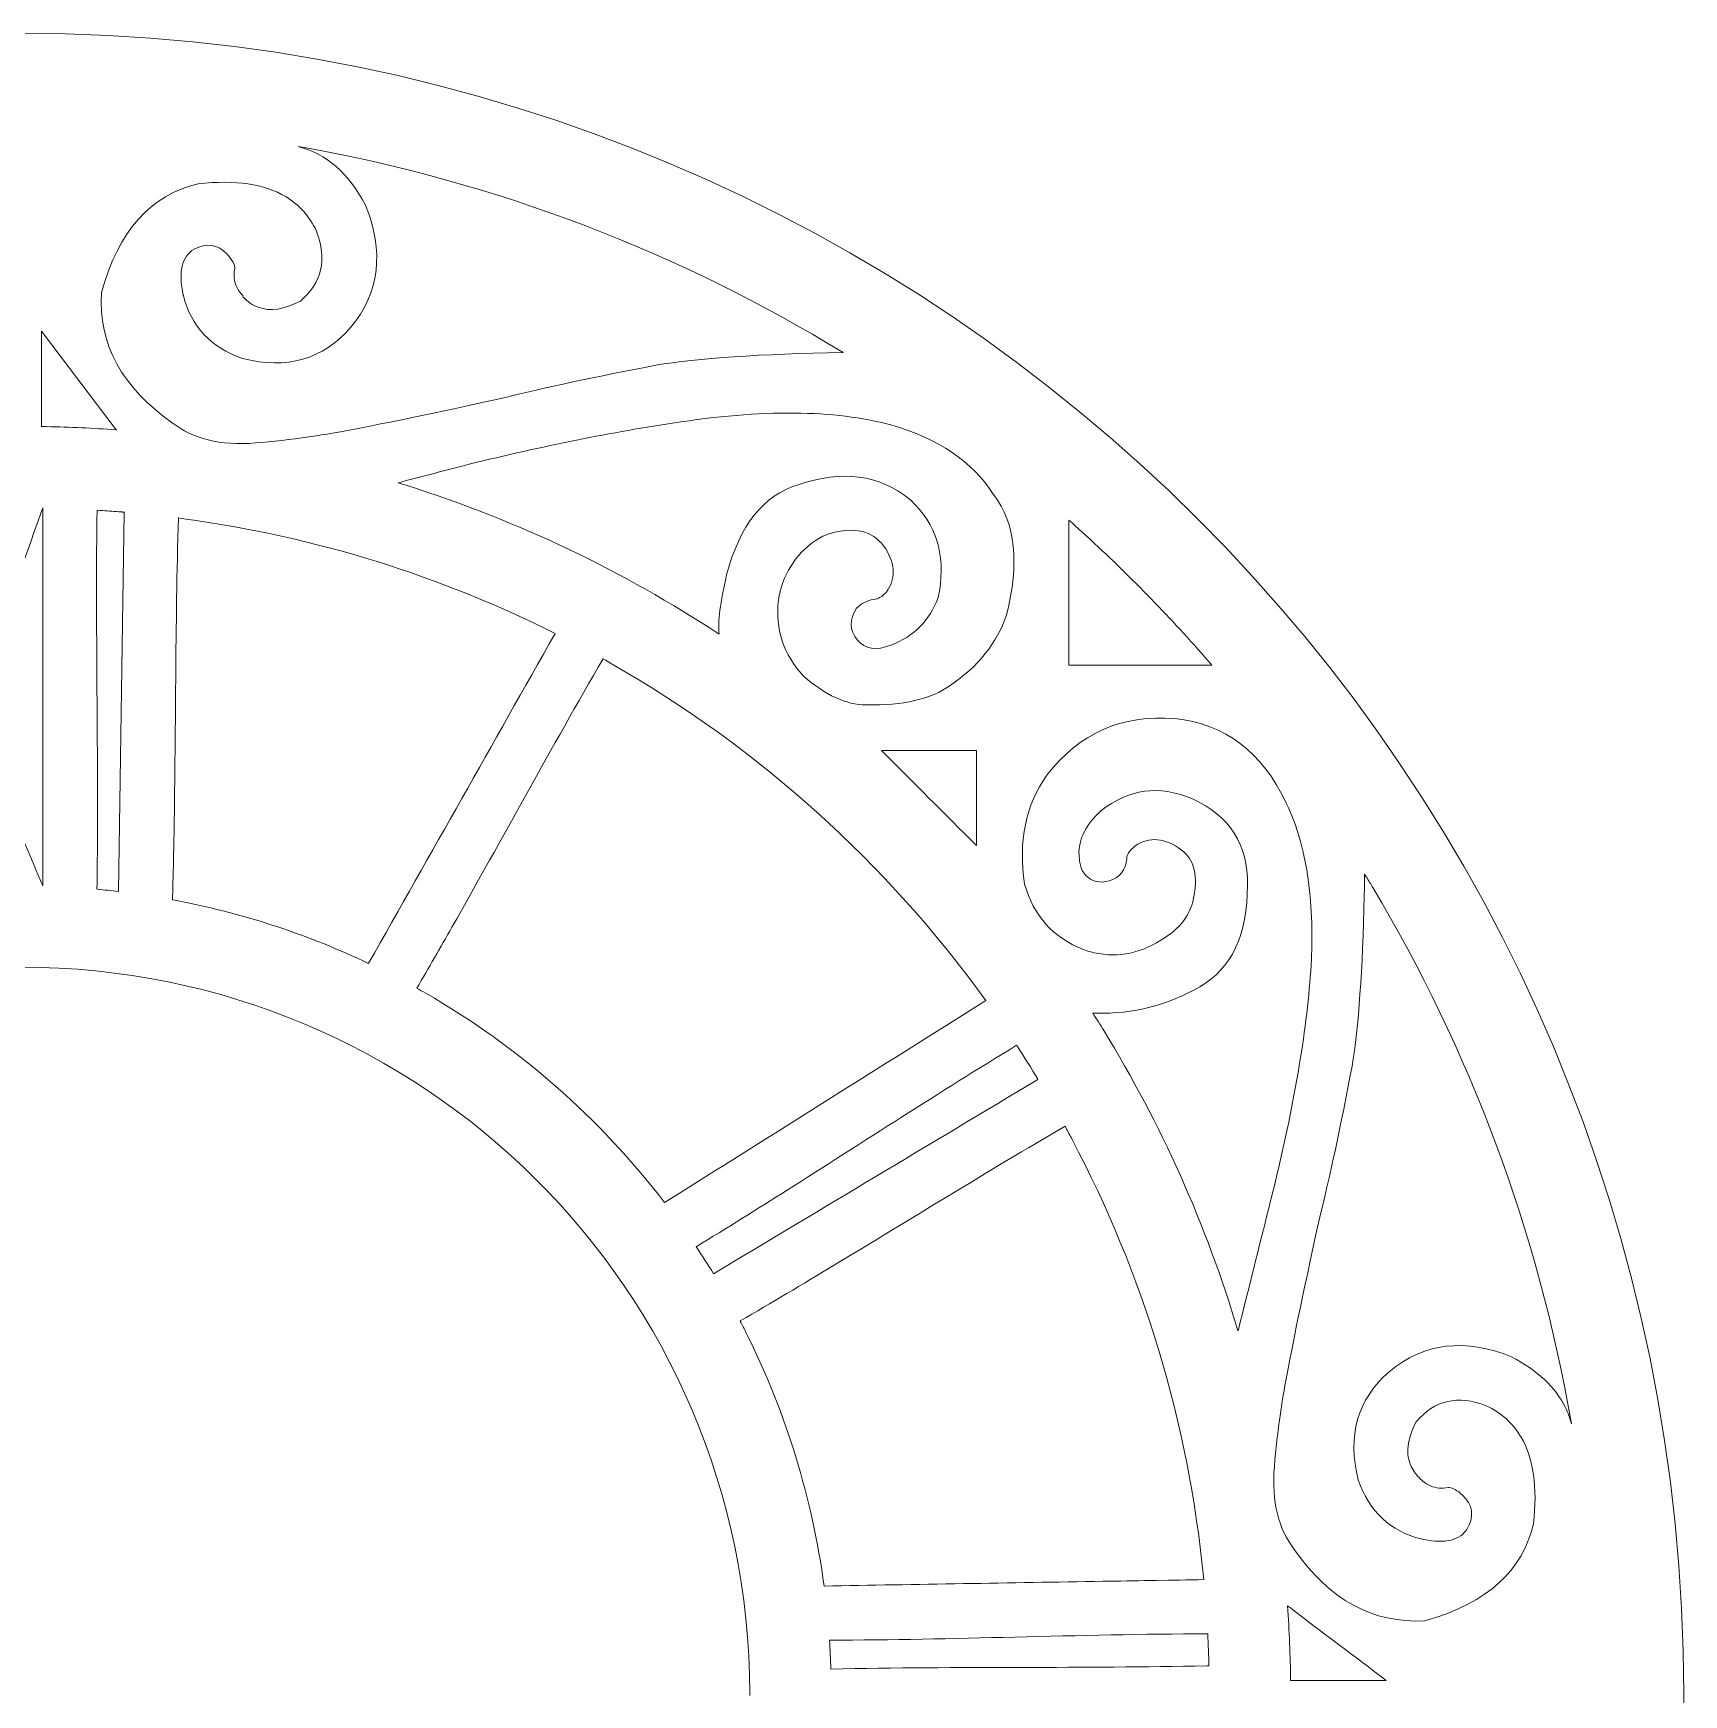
# Model space of a CAD drawing. Header units: inches. Extents: x -28.6 to 20.8, y -14.2 to 28.3.
# Drawn here: x 18.763 to 20.847, y 23.384 to 25.482 of the extents above; entities that cross this region are included whole.
import ezdxf

# ---------------------------------------------------------------- set-up
doc = ezdxf.new("R2010")
doc.units = ezdxf.units.IN
doc.header["$MEASUREMENT"] = 0
doc.layers.add('Layer 1', color=7, linetype='Continuous')

msp = doc.modelspace()

# ---------------------------------------------------------------- linework, layer by layer
at = {"layer": 'Layer 1', "lineweight": 9}
for points, knots in [([(16.647, 23.3851), (16.647, 23.3864), (16.6471, 23.3877), (16.6471, 23.389), (16.6471, 23.389), (16.6492, 24.5485), (17.5912, 25.482), (18.7495, 25.482), (18.7495, 25.482), (19.9091, 25.482), (20.847, 24.5464), (20.847, 23.3851)], [0, 0, 0, 0, 0.333333, 0.333333, 0.333333, 0.333333, 0.666667, 0.666667, 0.666667, 0.666667, 1, 1, 1, 1]), ([(19.027, 25.0714), (19.0832, 25.0571), (19.1288, 25.0702), (19.1637, 25.1104), (19.1637, 25.1104), (19.2002, 25.1549), (19.2064, 25.2064), (19.1824, 25.265), (19.1824, 25.265), (19.161, 25.3055), (19.133, 25.3297), (19.0975, 25.339), (19.0975, 25.339), (19.0975, 25.339), (19.0975, 25.339), (19.0975, 25.339), (19.0975, 25.339), (19.0975, 25.339), (19.0974, 25.339), (19.0974, 25.339)], [0, 0, 0, 0, 0.2, 0.2, 0.2, 0.2, 0.4, 0.4, 0.4, 0.4, 0.6, 0.6, 0.6, 0.6, 0.8, 0.8, 0.8, 0.8, 1, 1, 1, 1]), ([(19.0974, 25.339), (19.0974, 25.339), (19.0975, 25.339), (19.0975, 25.339), (19.0975, 25.339), (19.0975, 25.339), (19.1049, 25.3377), (19.1049, 25.3377), (19.1049, 25.3377), (19.3508, 25.2935), (19.5803, 25.2044), (19.7856, 25.0788)], [0, 0, 0, 0, 0.333333, 0.333333, 0.333333, 0.333333, 0.666667, 0.666667, 0.666667, 0.666667, 1, 1, 1, 1]), ([(18.8489, 25.1545), (18.8705, 25.2323), (18.9113, 25.2781), (18.9713, 25.2919), (18.9713, 25.2919), (19.0182, 25.2971), (19.055, 25.2917), (19.0817, 25.2757), (19.0817, 25.2757), (19.0987, 25.2655), (19.1116, 25.251), (19.1204, 25.2323), (19.1204, 25.2323), (19.1342, 25.1964), (19.1275, 25.167), (19.1002, 25.1439), (19.1002, 25.1439), (19.0798, 25.133), (19.0621, 25.1304), (19.047, 25.136), (19.047, 25.136), (19.04, 25.1386), (19.0336, 25.143), (19.0277, 25.1492)], [0, 0, 0, 0, 0.166667, 0.166667, 0.166667, 0.166667, 0.333333, 0.333333, 0.333333, 0.333333, 0.5, 0.5, 0.5, 0.5, 0.666667, 0.666667, 0.666667, 0.666667, 0.833333, 0.833333, 0.833333, 0.833333, 1, 1, 1, 1]), ([(19.0174, 25.1849), (19.0177, 25.1895), (19.0145, 25.1955), (19.0078, 25.203), (19.0078, 25.203), (18.9959, 25.2158), (18.982, 25.2179), (18.9661, 25.2094), (18.9661, 25.2094), (18.9505, 25.1999), (18.9459, 25.1806), (18.9523, 25.1515), (18.9523, 25.1515), (18.9523, 25.1515), (18.9525, 25.1508), (18.9525, 25.1508), (18.9525, 25.1508), (18.9622, 25.1119), (18.987, 25.0854), (19.027, 25.0714)], [0, 0, 0, 0, 0.2, 0.2, 0.2, 0.2, 0.4, 0.4, 0.4, 0.4, 0.6, 0.6, 0.6, 0.6, 0.8, 0.8, 0.8, 0.8, 1, 1, 1, 1]), ([(19.0281, 25.1499), (19.026, 25.1521), (19.0242, 25.1543), (19.0227, 25.1566), (19.0227, 25.1566), (19.0172, 25.1651), (19.0154, 25.1745), (19.0174, 25.1849)], [0, 0, 0, 0, 0.5, 0.5, 0.5, 0.5, 1, 1, 1, 1]), ([(19.1108, 24.9724), (19.0879, 24.969), (19.0655, 24.9664), (19.0437, 24.9647), (19.0437, 24.9647), (18.999, 24.9613), (18.9639, 24.9698), (18.9385, 24.9903), (18.9385, 24.9903), (18.8751, 25.0344), (18.8452, 25.0891), (18.8489, 25.1545)], [0, 0, 0, 0, 0.333333, 0.333333, 0.333333, 0.333333, 0.666667, 0.666667, 0.666667, 0.666667, 1, 1, 1, 1]), ([(18.8681, 24.9809), (18.8681, 24.9809), (18.868, 24.9811), (18.868, 24.9811), (18.868, 24.9811), (18.868, 24.9811), (18.8678, 24.9813), (18.8678, 24.9813), (18.8678, 24.9813), (18.8678, 24.9813), (18.7735, 25.106), (18.7735, 25.106), (18.7735, 25.106), (18.7735, 25.106), (18.7735, 24.9854), (18.7735, 24.9854), (18.7735, 24.9854), (18.7735, 24.9854), (18.7735, 24.9852), (18.7735, 24.9852)], [0, 0, 0, 0, 0.2, 0.2, 0.2, 0.2, 0.4, 0.4, 0.4, 0.4, 0.6, 0.6, 0.6, 0.6, 0.8, 0.8, 0.8, 0.8, 1, 1, 1, 1]), ([(19.7856, 25.0788), (19.6807, 25.0771), (19.6023, 25.0717), (19.549, 25.0628), (19.549, 25.0628), (19.475, 25.0488), (19.4091, 25.0346), (19.3515, 25.0204), (19.3515, 25.0204), (19.2542, 24.9991), (19.1846, 24.9848), (19.1427, 24.9774), (19.1427, 24.9774), (19.131, 24.9754), (19.1215, 24.9739), (19.1141, 24.9729), (19.1141, 24.9729), (19.1141, 24.9729), (19.1108, 24.9724), (19.1108, 24.9724)], [0, 0, 0, 0, 0.2, 0.2, 0.2, 0.2, 0.4, 0.4, 0.4, 0.4, 0.6, 0.6, 0.6, 0.6, 0.8, 0.8, 0.8, 0.8, 1, 1, 1, 1]), ([(19.9758, 24.8992), (19.9758, 24.8992), (19.9752, 24.9002), (19.9752, 24.9002), (19.9752, 24.9002), (19.9488, 24.9412), (19.9058, 24.9703), (19.8459, 24.9875), (19.8459, 24.9875), (19.7746, 25.0067), (19.6826, 25.0074), (19.5701, 24.9897)], [0, 0, 0, 0, 0.333333, 0.333333, 0.333333, 0.333333, 0.666667, 0.666667, 0.666667, 0.666667, 1, 1, 1, 1]), ([(18.7735, 24.9854), (18.7735, 24.9854), (18.7735, 24.9854), (18.7735, 24.9854), (18.7735, 24.9854), (18.7735, 24.9854), (18.7797, 24.9853), (18.7797, 24.9853), (18.7797, 24.9853), (18.8093, 24.9848), (18.8387, 24.9834), (18.8678, 24.9813), (18.8678, 24.9813), (18.8678, 24.9813), (18.8678, 24.9813), (18.8678, 24.9813)], [0, 0, 0, 0, 0.25, 0.25, 0.25, 0.25, 0.5, 0.5, 0.5, 0.5, 0.75, 0.75, 0.75, 0.75, 1, 1, 1, 1]), ([(19.5701, 24.9897), (19.4858, 24.9769), (19.3973, 24.9588), (19.3046, 24.9356), (19.3046, 24.9356), (19.2769, 24.9284), (19.2512, 24.9217), (19.2236, 24.9144)], [0, 0, 0, 0, 0.5, 0.5, 0.5, 0.5, 1, 1, 1, 1]), ([(19.8693, 24.8938), (19.831, 24.9247), (19.7841, 24.9308), (19.7288, 24.9119), (19.7288, 24.9119), (19.6851, 24.8988), (19.6549, 24.8608), (19.6383, 24.798), (19.6383, 24.798), (19.6304, 24.7636), (19.6272, 24.7388), (19.6289, 24.7234)], [0, 0, 0, 0, 0.333333, 0.333333, 0.333333, 0.333333, 0.666667, 0.666667, 0.666667, 0.666667, 1, 1, 1, 1]), ([(19.2236, 24.9144), (19.2274, 24.9133), (19.2312, 24.9121), (19.235, 24.9109), (19.235, 24.9109), (19.3758, 24.8663), (19.5081, 24.8028), (19.6289, 24.7234), (19.6289, 24.7234), (19.6289, 24.7234), (19.629, 24.7234), (19.629, 24.7234)], [0, 0, 0, 0, 0.333333, 0.333333, 0.333333, 0.333333, 0.666667, 0.666667, 0.666667, 0.666667, 1, 1, 1, 1]), ([(18.7749, 24.4054), (18.7749, 24.4054), (18.7749, 24.4144), (18.7749, 24.4144), (18.7749, 24.4144), (18.7749, 24.4144), (18.7751, 24.8828), (18.7751, 24.8828)], [0, 0, 0, 0, 0.5, 0.5, 0.5, 0.5, 1, 1, 1, 1]), ([(19.9056, 24.7697), (19.8947, 24.7403), (19.8747, 24.7202), (19.8458, 24.7094), (19.8458, 24.7094), (19.8275, 24.7022), (19.8135, 24.7043), (19.8037, 24.7156), (19.8037, 24.7156), (19.7934, 24.7286), (19.793, 24.7421), (19.8025, 24.756), (19.8025, 24.756), (19.8088, 24.7621), (19.816, 24.7658), (19.8241, 24.7671), (19.8241, 24.7671), (19.8299, 24.7677), (19.8351, 24.7707), (19.8397, 24.7761), (19.8397, 24.7761), (19.8521, 24.7921), (19.852, 24.8104), (19.8393, 24.8309), (19.8393, 24.8309), (19.8325, 24.8414), (19.8237, 24.8484), (19.8131, 24.8519), (19.8131, 24.8519), (19.7988, 24.8565), (19.7812, 24.855), (19.7601, 24.8472), (19.7601, 24.8472), (19.732, 24.8315), (19.7141, 24.8082), (19.7062, 24.7774), (19.7062, 24.7774), (19.7053, 24.7738), (19.7045, 24.7701), (19.7039, 24.7663), (19.7039, 24.7663), (19.6997, 24.7295), (19.7103, 24.6976), (19.7356, 24.6704), (19.7356, 24.6704), (19.763, 24.6462), (19.7893, 24.6341), (19.8145, 24.6341), (19.8145, 24.6341), (19.8612, 24.633), (19.8966, 24.6412), (19.9206, 24.6586), (19.9206, 24.6586), (19.9562, 24.6825), (19.9799, 24.7121), (19.9917, 24.7473), (19.9917, 24.7473), (20.0085, 24.8126), (20.0032, 24.8632), (19.9758, 24.8992)], [0, 0, 0, 0, 0.066667, 0.066667, 0.066667, 0.066667, 0.133333, 0.133333, 0.133333, 0.133333, 0.2, 0.2, 0.2, 0.2, 0.266667, 0.266667, 0.266667, 0.266667, 0.333333, 0.333333, 0.333333, 0.333333, 0.4, 0.4, 0.4, 0.4, 0.466667, 0.466667, 0.466667, 0.466667, 0.533333, 0.533333, 0.533333, 0.533333, 0.6, 0.6, 0.6, 0.6, 0.666667, 0.666667, 0.666667, 0.666667, 0.733333, 0.733333, 0.733333, 0.733333, 0.8, 0.8, 0.8, 0.8, 0.866667, 0.866667, 0.866667, 0.866667, 0.933333, 0.933333, 0.933333, 0.933333, 1, 1, 1, 1]), ([(19.9056, 24.7697), (19.9062, 24.7724), (19.9067, 24.7749), (19.9071, 24.7775), (19.9071, 24.7775), (19.9148, 24.8247), (19.9028, 24.863), (19.871, 24.8923), (19.871, 24.8923), (19.871, 24.8923), (19.8693, 24.8938), (19.8693, 24.8938)], [0, 0, 0, 0, 0.333333, 0.333333, 0.333333, 0.333333, 0.666667, 0.666667, 0.666667, 0.666667, 1, 1, 1, 1]), ([(18.8435, 24.8799), (18.8416, 24.7449), (18.8445, 24.6091), (18.844, 24.4738), (18.844, 24.4738), (18.8439, 24.4496), (18.8437, 24.4254), (18.8434, 24.4013)], [0, 0, 0, 0, 0.5, 0.5, 0.5, 0.5, 1, 1, 1, 1]), ([(18.8436, 24.8799), (18.8436, 24.8799), (18.8474, 24.8796), (18.8474, 24.8796), (18.8474, 24.8796), (18.8553, 24.8791), (18.8632, 24.8785), (18.871, 24.8779), (18.871, 24.8779), (18.871, 24.8779), (18.8715, 24.8779), (18.8715, 24.8779), (18.8715, 24.8779), (18.8715, 24.8779), (18.8721, 24.8778), (18.8721, 24.8778), (18.8721, 24.8778), (18.8721, 24.8778), (18.8726, 24.8778), (18.8726, 24.8778), (18.8726, 24.8778), (18.8726, 24.8778), (18.8731, 24.8777), (18.8731, 24.8777), (18.8731, 24.8777), (18.8731, 24.8777), (18.8737, 24.8777), (18.8737, 24.8777), (18.8737, 24.8777), (18.8737, 24.8777), (18.8742, 24.8777), (18.8742, 24.8777), (18.8742, 24.8777), (18.8742, 24.8777), (18.8747, 24.8776), (18.8747, 24.8776), (18.8747, 24.8776), (18.8747, 24.8776), (18.8753, 24.8776), (18.8753, 24.8776), (18.8753, 24.8776), (18.8753, 24.8776), (18.8758, 24.8775), (18.8758, 24.8775), (18.8758, 24.8775), (18.8758, 24.8775), (18.8764, 24.8775), (18.8764, 24.8775), (18.8764, 24.8775), (18.8764, 24.8775), (18.8769, 24.8774), (18.8769, 24.8774), (18.8769, 24.8774), (18.8769, 24.8774), (18.8774, 24.8774), (18.8774, 24.8774), (18.8774, 24.8774), (18.8774, 24.8774), (18.8779, 24.8773), (18.8779, 24.8773), (18.8779, 24.8773), (18.8779, 24.8773), (18.878, 24.8773), (18.878, 24.8773)], [0, 0, 0, 0, 0.0625, 0.0625, 0.0625, 0.0625, 0.125, 0.125, 0.125, 0.125, 0.1875, 0.1875, 0.1875, 0.1875, 0.25, 0.25, 0.25, 0.25, 0.3125, 0.3125, 0.3125, 0.3125, 0.375, 0.375, 0.375, 0.375, 0.4375, 0.4375, 0.4375, 0.4375, 0.5, 0.5, 0.5, 0.5, 0.5625, 0.5625, 0.5625, 0.5625, 0.625, 0.625, 0.625, 0.625, 0.6875, 0.6875, 0.6875, 0.6875, 0.75, 0.75, 0.75, 0.75, 0.8125, 0.8125, 0.8125, 0.8125, 0.875, 0.875, 0.875, 0.875, 0.9375, 0.9375, 0.9375, 0.9375, 1, 1, 1, 1]), ([(18.8705, 24.3984), (18.8705, 24.3984), (18.8705, 24.3984), (18.8705, 24.3984), (18.8705, 24.3984), (18.8705, 24.3984), (18.8779, 24.8773), (18.8779, 24.8773), (18.8779, 24.8773), (18.8779, 24.8773), (18.8779, 24.8773), (18.8779, 24.8773)], [0, 0, 0, 0, 0.333333, 0.333333, 0.333333, 0.333333, 0.666667, 0.666667, 0.666667, 0.666667, 1, 1, 1, 1]), ([(18.9462, 24.87), (18.9422, 24.7353), (18.943, 24.5973), (18.9405, 24.4616), (18.9405, 24.4616), (18.94, 24.437), (18.9395, 24.4124), (18.9387, 24.388)], [0, 0, 0, 0, 0.5, 0.5, 0.5, 0.5, 1, 1, 1, 1]), ([(18.9463, 24.87), (18.9463, 24.87), (18.9501, 24.8695), (18.9501, 24.8695), (18.9501, 24.8695), (18.9501, 24.8695), (18.9532, 24.869), (18.9532, 24.869), (18.9532, 24.869), (19.1197, 24.8464), (19.2775, 24.7966), (19.4219, 24.7242)], [0, 0, 0, 0, 0.333333, 0.333333, 0.333333, 0.333333, 0.666667, 0.666667, 0.666667, 0.666667, 1, 1, 1, 1]), ([(20.0706, 24.8673), (20.0815, 24.8576), (20.0923, 24.8477), (20.103, 24.8378), (20.103, 24.8378), (20.1551, 24.7893), (20.2046, 24.738), (20.2512, 24.6842)], [0, 0, 0, 0, 0.5, 0.5, 0.5, 0.5, 1, 1, 1, 1]), ([(19.4825, 24.692), (19.4171, 24.5801), (19.3556, 24.466), (19.2916, 24.3533), (19.2916, 24.3533), (19.277, 24.3275), (19.2623, 24.3019), (19.2473, 24.2763)], [0, 0, 0, 0, 0.5, 0.5, 0.5, 0.5, 1, 1, 1, 1]), ([(19.4824, 24.692), (19.4824, 24.692), (19.4825, 24.692), (19.4825, 24.692), (19.4825, 24.692), (19.4825, 24.692), (19.4854, 24.6904), (19.4854, 24.6904), (19.4854, 24.6904), (19.4854, 24.6904), (19.4931, 24.686), (19.4931, 24.686), (19.4931, 24.686), (19.6795, 24.5795), (19.8407, 24.4341), (19.9657, 24.2608)], [0, 0, 0, 0, 0.25, 0.25, 0.25, 0.25, 0.5, 0.5, 0.5, 0.5, 0.75, 0.75, 0.75, 0.75, 1, 1, 1, 1]), ([(20.2512, 24.6842), (20.2202, 24.6842), (20.1883, 24.6842), (20.1563, 24.6841), (20.1563, 24.6841), (20.1288, 24.6841), (20.1013, 24.6841), (20.0745, 24.6841), (20.0745, 24.6841), (20.0745, 24.6841), (20.0734, 24.6841), (20.0734, 24.6841), (20.0734, 24.6841), (20.0734, 24.6841), (20.0706, 24.6841), (20.0706, 24.6841)], [0, 0, 0, 0, 0.25, 0.25, 0.25, 0.25, 0.5, 0.5, 0.5, 0.5, 0.75, 0.75, 0.75, 0.75, 1, 1, 1, 1]), ([(20.0428, 24.5452), (20.0835, 24.5982), (20.1374, 24.6221), (20.2043, 24.6167), (20.2043, 24.6167), (20.2678, 24.61), (20.3145, 24.5747), (20.3445, 24.511)], [0, 0, 0, 0, 0.5, 0.5, 0.5, 0.5, 1, 1, 1, 1]), ([(19.9539, 24.5764), (19.9539, 24.5364), (19.9539, 24.4964), (19.9539, 24.4565), (19.9539, 24.4565), (19.9139, 24.4964), (19.8739, 24.5364), (19.834, 24.5764)], [0, 0, 0, 0, 0.5, 0.5, 0.5, 0.5, 1, 1, 1, 1]), ([(20.0874, 24.4247), (20.0888, 24.4227), (20.0902, 24.4208), (20.0916, 24.4192), (20.0916, 24.4192), (20.0994, 24.4108), (20.1093, 24.4083), (20.1213, 24.4119), (20.1213, 24.4119), (20.135, 24.4157), (20.1426, 24.4251), (20.1439, 24.4399), (20.1439, 24.4399), (20.1433, 24.4442), (20.1468, 24.4496), (20.1543, 24.456), (20.1543, 24.456), (20.1724, 24.4681), (20.192, 24.4663), (20.213, 24.4506), (20.213, 24.4506), (20.2279, 24.4395), (20.2332, 24.4207), (20.2289, 24.3943), (20.2289, 24.3943), (20.2253, 24.37), (20.2112, 24.3508), (20.1866, 24.3369), (20.1866, 24.3369), (20.1578, 24.3186), (20.1279, 24.3138), (20.0968, 24.3226), (20.0968, 24.3226), (20.0938, 24.3234), (20.0909, 24.3243), (20.088, 24.3254), (20.088, 24.3254), (20.0506, 24.3403), (20.0261, 24.3678), (20.0147, 24.4076), (20.0147, 24.4076), (20.0066, 24.4618), (20.016, 24.5077), (20.0428, 24.5452)], [0, 0, 0, 0, 0.090909, 0.090909, 0.090909, 0.090909, 0.181818, 0.181818, 0.181818, 0.181818, 0.272727, 0.272727, 0.272727, 0.272727, 0.363636, 0.363636, 0.363636, 0.363636, 0.454545, 0.454545, 0.454545, 0.454545, 0.545455, 0.545455, 0.545455, 0.545455, 0.636364, 0.636364, 0.636364, 0.636364, 0.727273, 0.727273, 0.727273, 0.727273, 0.818182, 0.818182, 0.818182, 0.818182, 0.909091, 0.909091, 0.909091, 0.909091, 1, 1, 1, 1]), ([(20.0874, 24.4247), (20.085, 24.4314), (20.0837, 24.438), (20.0834, 24.4444), (20.0834, 24.4444), (20.0826, 24.4642), (20.0918, 24.4828), (20.1111, 24.5003), (20.1111, 24.5003), (20.1461, 24.5279), (20.1843, 24.5331), (20.2257, 24.5158), (20.2257, 24.5158), (20.274, 24.4937), (20.2974, 24.4574), (20.296, 24.4068), (20.296, 24.4068), (20.2962, 24.3436), (20.2761, 24.3007), (20.2358, 24.2781), (20.2358, 24.2781), (20.1955, 24.2547), (20.1519, 24.2436), (20.1049, 24.2448), (20.1049, 24.2448), (20.1049, 24.2448), (20.1049, 24.2448), (20.1049, 24.2448), (20.1049, 24.2448), (20.1049, 24.2448), (20.1009, 24.2449), (20.1009, 24.2449)], [0, 0, 0, 0, 0.125, 0.125, 0.125, 0.125, 0.25, 0.25, 0.25, 0.25, 0.375, 0.375, 0.375, 0.375, 0.5, 0.5, 0.5, 0.5, 0.625, 0.625, 0.625, 0.625, 0.75, 0.75, 0.75, 0.75, 0.875, 0.875, 0.875, 0.875, 1, 1, 1, 1]), ([(20.3445, 24.511), (20.3457, 24.5087), (20.3467, 24.5064), (20.3478, 24.5041), (20.3478, 24.5041), (20.3719, 24.4513), (20.3813, 24.3826), (20.376, 24.2979), (20.376, 24.2979), (20.3705, 24.2194), (20.3547, 24.127), (20.3285, 24.0207), (20.3285, 24.0207), (20.3138, 23.9616), (20.299, 23.9026), (20.2842, 23.8435)], [0, 0, 0, 0, 0.25, 0.25, 0.25, 0.25, 0.5, 0.5, 0.5, 0.5, 0.75, 0.75, 0.75, 0.75, 1, 1, 1, 1]), ([(20.4441, 24.4203), (20.444, 24.4109), (20.4438, 24.4017), (20.4436, 24.3927), (20.4436, 24.3927), (20.4415, 24.3005), (20.4364, 24.2263), (20.4282, 24.1777), (20.4282, 24.1777), (20.4142, 24.1037), (20.4, 24.0379), (20.3858, 23.9802), (20.3858, 23.9802), (20.3661, 23.8901), (20.3524, 23.8237), (20.3446, 23.7811), (20.3446, 23.7811), (20.3413, 23.7629), (20.339, 23.7491), (20.3379, 23.7395)], [0, 0, 0, 0, 0.2, 0.2, 0.2, 0.2, 0.4, 0.4, 0.4, 0.4, 0.6, 0.6, 0.6, 0.6, 0.8, 0.8, 0.8, 0.8, 1, 1, 1, 1]), ([(20.4441, 24.4203), (20.4441, 24.4203), (20.4473, 24.4152), (20.4473, 24.4152), (20.4473, 24.4152), (20.4496, 24.4113), (20.452, 24.4074), (20.4543, 24.4034), (20.4543, 24.4034), (20.5766, 24.1989), (20.6631, 23.9704), (20.7052, 23.7263), (20.7052, 23.7263), (20.7052, 23.7263), (20.7052, 23.7263), (20.7052, 23.7263), (20.7052, 23.7263), (20.7052, 23.7263), (20.7052, 23.7263), (20.7052, 23.7263)], [0, 0, 0, 0, 0.2, 0.2, 0.2, 0.2, 0.4, 0.4, 0.4, 0.4, 0.6, 0.6, 0.6, 0.6, 0.8, 0.8, 0.8, 0.8, 1, 1, 1, 1]), ([(18.8435, 24.4013), (18.8525, 24.4004), (18.8615, 24.3995), (18.8705, 24.3984), (18.8705, 24.3984), (18.8705, 24.3984), (18.8705, 24.3984), (18.8705, 24.3984), (18.8705, 24.3984), (18.8705, 24.3984), (18.8706, 24.3984), (18.8706, 24.3984)], [0, 0, 0, 0, 0.333333, 0.333333, 0.333333, 0.333333, 0.666667, 0.666667, 0.666667, 0.666667, 1, 1, 1, 1]), ([(18.9388, 24.388), (18.9419, 24.3874), (18.9451, 24.3868), (18.9482, 24.3862), (18.9482, 24.3862), (19.0317, 24.3697), (19.1116, 24.3431), (19.1864, 24.3076)], [0, 0, 0, 0, 0.5, 0.5, 0.5, 0.5, 1, 1, 1, 1]), ([(17.8262, 23.3834), (17.8262, 23.3847), (17.8263, 23.386), (17.8263, 23.3873), (17.8263, 23.3873), (17.8263, 23.3873), (17.8263, 23.3879), (17.8263, 23.3879), (17.8263, 23.3879), (17.8287, 23.895), (18.2412, 24.3028), (18.7481, 24.3028), (18.7481, 24.3028), (19.2556, 24.3028), (19.6663, 23.8941), (19.6678, 23.3862), (19.6678, 23.3862), (19.6678, 23.3852), (19.6679, 23.3843), (19.6679, 23.3834)], [0, 0, 0, 0, 0.2, 0.2, 0.2, 0.2, 0.4, 0.4, 0.4, 0.4, 0.6, 0.6, 0.6, 0.6, 0.8, 0.8, 0.8, 0.8, 1, 1, 1, 1]), ([(19.2473, 24.2763), (19.251, 24.2742), (19.2548, 24.2721), (19.2585, 24.2699), (19.2585, 24.2699), (19.3757, 24.2025), (19.4782, 24.1124), (19.5601, 24.0057)], [0, 0, 0, 0, 0.5, 0.5, 0.5, 0.5, 1, 1, 1, 1]), ([(20.1009, 24.2448), (20.1056, 24.2374), (20.1102, 24.2301), (20.1147, 24.2227), (20.1147, 24.2227), (20.1867, 24.1055), (20.2441, 23.9783), (20.2841, 23.8435)], [0, 0, 0, 0, 0.5, 0.5, 0.5, 0.5, 1, 1, 1, 1]), ([(20.0046, 24.2042), (20.0046, 24.2042), (20.0046, 24.2042), (20.0046, 24.2042), (20.0046, 24.2042), (19.9071, 24.1448), (19.8114, 24.0825), (19.7149, 24.0214), (19.7149, 24.0214), (19.6768, 23.9972), (19.6385, 23.9733), (19.6, 23.9498)], [0, 0, 0, 0, 0.333333, 0.333333, 0.333333, 0.333333, 0.666667, 0.666667, 0.666667, 0.666667, 1, 1, 1, 1]), ([(20.0046, 24.2042), (20.0046, 24.2042), (20.0046, 24.2042), (20.0046, 24.2042), (20.0046, 24.2042), (20.0046, 24.2042), (20.0057, 24.2025), (20.0057, 24.2025), (20.0057, 24.2025), (20.0146, 24.1889), (20.0232, 24.1752), (20.0316, 24.1613)], [0, 0, 0, 0, 0.333333, 0.333333, 0.333333, 0.333333, 0.666667, 0.666667, 0.666667, 0.666667, 1, 1, 1, 1]), ([(20.0658, 24.1019), (19.9675, 24.0448), (19.8708, 23.9848), (19.7733, 23.926), (19.7733, 23.926), (19.7342, 23.9024), (19.695, 23.8791), (19.6556, 23.8562), (19.6556, 23.8562), (19.6556, 23.8562), (19.6555, 23.8561), (19.6555, 23.8561), (19.6555, 23.8561), (19.6555, 23.8561), (19.6555, 23.8561), (19.6555, 23.8561)], [0, 0, 0, 0, 0.25, 0.25, 0.25, 0.25, 0.5, 0.5, 0.5, 0.5, 0.75, 0.75, 0.75, 0.75, 1, 1, 1, 1]), ([(20.0658, 24.1019), (20.0658, 24.1019), (20.0658, 24.1019), (20.0658, 24.1019), (20.0658, 24.1019), (20.0658, 24.1019), (20.0668, 24.1001), (20.0668, 24.1001), (20.0668, 24.1001), (20.0694, 24.0952), (20.0721, 24.0903), (20.0747, 24.0853), (20.0747, 24.0853), (20.1638, 23.9168), (20.2218, 23.729), (20.2409, 23.5296), (20.2409, 23.5296), (20.2409, 23.5296), (20.2409, 23.5296), (20.2409, 23.5296)], [0, 0, 0, 0, 0.2, 0.2, 0.2, 0.2, 0.4, 0.4, 0.4, 0.4, 0.6, 0.6, 0.6, 0.6, 0.8, 0.8, 0.8, 0.8, 1, 1, 1, 1]), ([(19.6555, 23.8562), (19.6555, 23.8562), (19.6555, 23.8561), (19.6555, 23.8561), (19.6555, 23.8561), (19.6588, 23.8497), (19.6621, 23.8432), (19.6653, 23.8367), (19.6653, 23.8367), (19.7134, 23.7395), (19.7464, 23.6334), (19.7615, 23.5215), (19.7615, 23.5215), (19.7615, 23.5215), (19.7615, 23.5214), (19.7615, 23.5214)], [0, 0, 0, 0, 0.25, 0.25, 0.25, 0.25, 0.5, 0.5, 0.5, 0.5, 0.75, 0.75, 0.75, 0.75, 1, 1, 1, 1]), ([(20.436, 23.6554), (20.4218, 23.7116), (20.4349, 23.7572), (20.4751, 23.7921), (20.4751, 23.7921), (20.5195, 23.8286), (20.5711, 23.8348), (20.6297, 23.8108), (20.6297, 23.8108), (20.6621, 23.7937), (20.685, 23.7726), (20.6977, 23.7467), (20.6977, 23.7467), (20.7009, 23.7402), (20.7034, 23.7334), (20.7052, 23.7263), (20.7052, 23.7263), (20.7052, 23.7263), (20.7052, 23.7263), (20.7052, 23.7263)], [0, 0, 0, 0, 0.2, 0.2, 0.2, 0.2, 0.4, 0.4, 0.4, 0.4, 0.6, 0.6, 0.6, 0.6, 0.8, 0.8, 0.8, 0.8, 1, 1, 1, 1]), ([(20.52, 23.4776), (20.52, 23.4776), (20.5238, 23.4787), (20.5238, 23.4787), (20.5238, 23.4787), (20.5992, 23.5006), (20.6437, 23.5411), (20.6573, 23.6001), (20.6573, 23.6001), (20.6625, 23.6463), (20.6573, 23.6827), (20.6417, 23.7093), (20.6417, 23.7093), (20.6315, 23.7268), (20.6169, 23.7401), (20.5977, 23.7491), (20.5977, 23.7491), (20.5618, 23.763), (20.5324, 23.7562), (20.5093, 23.7289), (20.5093, 23.7289), (20.4975, 23.7069), (20.4954, 23.688), (20.5029, 23.6722), (20.5029, 23.6722), (20.5056, 23.6666), (20.5095, 23.6613), (20.5146, 23.6565)], [0, 0, 0, 0, 0.142857, 0.142857, 0.142857, 0.142857, 0.285714, 0.285714, 0.285714, 0.285714, 0.428571, 0.428571, 0.428571, 0.428571, 0.571429, 0.571429, 0.571429, 0.571429, 0.714286, 0.714286, 0.714286, 0.714286, 0.857143, 0.857143, 0.857143, 0.857143, 1, 1, 1, 1]), ([(20.3379, 23.7395), (20.3344, 23.7166), (20.3318, 23.6943), (20.3301, 23.6725), (20.3301, 23.6725), (20.3267, 23.6277), (20.3352, 23.5926), (20.3557, 23.5673), (20.3557, 23.5673), (20.3998, 23.5039), (20.4545, 23.474), (20.52, 23.4776)], [0, 0, 0, 0, 0.333333, 0.333333, 0.333333, 0.333333, 0.666667, 0.666667, 0.666667, 0.666667, 1, 1, 1, 1]), ([(20.5496, 23.6458), (20.55, 23.6458), (20.5505, 23.6458), (20.551, 23.6458), (20.551, 23.6458), (20.5554, 23.6455), (20.561, 23.6423), (20.5677, 23.6362), (20.5677, 23.6362), (20.5805, 23.6243), (20.5826, 23.6104), (20.5741, 23.5945), (20.5741, 23.5945), (20.5648, 23.5793), (20.5463, 23.5746), (20.5186, 23.5802), (20.5186, 23.5802), (20.5176, 23.5804), (20.5165, 23.5807), (20.5155, 23.5809), (20.5155, 23.5809), (20.4765, 23.5906), (20.4501, 23.6154), (20.436, 23.6554)], [0, 0, 0, 0, 0.166667, 0.166667, 0.166667, 0.166667, 0.333333, 0.333333, 0.333333, 0.333333, 0.5, 0.5, 0.5, 0.5, 0.666667, 0.666667, 0.666667, 0.666667, 0.833333, 0.833333, 0.833333, 0.833333, 1, 1, 1, 1]), ([(20.5146, 23.6565), (20.5186, 23.6527), (20.5228, 23.6498), (20.5273, 23.6479), (20.5273, 23.6479), (20.5341, 23.645), (20.5416, 23.6443), (20.5496, 23.6458)], [0, 0, 0, 0, 0.5, 0.5, 0.5, 0.5, 1, 1, 1, 1]), ([(19.7615, 23.5215), (19.7615, 23.5215), (19.7615, 23.5215), (19.7615, 23.5215), (19.7615, 23.5215), (19.8786, 23.5235), (19.9962, 23.5255), (20.1136, 23.5275), (20.1136, 23.5275), (20.1136, 23.5275), (20.1211, 23.5276), (20.1211, 23.5276), (20.1211, 23.5276), (20.1211, 23.5276), (20.1286, 23.5277), (20.1286, 23.5277), (20.1286, 23.5277), (20.1286, 23.5277), (20.1361, 23.5278), (20.1361, 23.5278), (20.1361, 23.5278), (20.1361, 23.5278), (20.1436, 23.528), (20.1436, 23.528), (20.1436, 23.528), (20.1436, 23.528), (20.1511, 23.5281), (20.1511, 23.5281), (20.1511, 23.5281), (20.1511, 23.5281), (20.1586, 23.5282), (20.1586, 23.5282), (20.1586, 23.5282), (20.1586, 23.5282), (20.1661, 23.5283), (20.1661, 23.5283), (20.1661, 23.5283), (20.1661, 23.5283), (20.1736, 23.5285), (20.1736, 23.5285), (20.1736, 23.5285), (20.1736, 23.5285), (20.1811, 23.5286), (20.1811, 23.5286), (20.1811, 23.5286), (20.1811, 23.5286), (20.196, 23.5289), (20.196, 23.5289), (20.196, 23.5289), (20.196, 23.5289), (20.2035, 23.529), (20.2035, 23.529), (20.2035, 23.529), (20.2035, 23.529), (20.211, 23.5291), (20.211, 23.5291), (20.211, 23.5291), (20.211, 23.5291), (20.2185, 23.5292), (20.2185, 23.5292), (20.2185, 23.5292), (20.2185, 23.5292), (20.226, 23.5294), (20.226, 23.5294), (20.226, 23.5294), (20.226, 23.5294), (20.2334, 23.5295), (20.2334, 23.5295), (20.2334, 23.5295), (20.2334, 23.5295), (20.2409, 23.5296), (20.2409, 23.5296), (20.2409, 23.5296), (20.2409, 23.5296), (20.2409, 23.5296), (20.2409, 23.5296)], [0, 0, 0, 0, 0.052632, 0.052632, 0.052632, 0.052632, 0.105263, 0.105263, 0.105263, 0.105263, 0.157895, 0.157895, 0.157895, 0.157895, 0.210526, 0.210526, 0.210526, 0.210526, 0.263158, 0.263158, 0.263158, 0.263158, 0.315789, 0.315789, 0.315789, 0.315789, 0.368421, 0.368421, 0.368421, 0.368421, 0.421053, 0.421053, 0.421053, 0.421053, 0.473684, 0.473684, 0.473684, 0.473684, 0.526316, 0.526316, 0.526316, 0.526316, 0.578947, 0.578947, 0.578947, 0.578947, 0.631579, 0.631579, 0.631579, 0.631579, 0.684211, 0.684211, 0.684211, 0.684211, 0.736842, 0.736842, 0.736842, 0.736842, 0.789474, 0.789474, 0.789474, 0.789474, 0.842105, 0.842105, 0.842105, 0.842105, 0.894737, 0.894737, 0.894737, 0.894737, 0.947368, 0.947368, 0.947368, 0.947368, 1, 1, 1, 1]), ([(20.3468, 23.4964), (20.3468, 23.4964), (20.3507, 23.4934), (20.3507, 23.4934), (20.3507, 23.4934), (20.3507, 23.4934), (20.3507, 23.4934), (20.3507, 23.4934), (20.3507, 23.4934), (20.391, 23.4629), (20.4311, 23.4327), (20.4714, 23.4022), (20.4714, 23.4022), (20.4311, 23.4022), (20.3909, 23.4023), (20.3506, 23.4023)], [0, 0, 0, 0, 0.25, 0.25, 0.25, 0.25, 0.5, 0.5, 0.5, 0.5, 0.75, 0.75, 0.75, 0.75, 1, 1, 1, 1]), ([(20.2459, 23.4612), (20.1647, 23.461), (20.0835, 23.459), (20.0023, 23.457), (20.0023, 23.457), (19.9243, 23.4552), (19.8464, 23.4533), (19.7683, 23.4531)], [0, 0, 0, 0, 0.5, 0.5, 0.5, 0.5, 1, 1, 1, 1]), ([(20.2459, 23.4612), (20.2459, 23.4612), (20.2459, 23.4612), (20.2459, 23.4612), (20.2459, 23.4612), (20.2466, 23.4478), (20.2471, 23.4344), (20.2474, 23.4209)], [0, 0, 0, 0, 0.5, 0.5, 0.5, 0.5, 1, 1, 1, 1]), ([(20.2474, 23.4209), (20.2474, 23.4209), (20.2447, 23.4208), (20.2447, 23.4208), (20.2447, 23.4208), (20.1668, 23.4191), (20.0889, 23.4189), (20.0111, 23.4187), (20.0111, 23.4187), (19.9308, 23.4186), (19.8505, 23.4184), (19.7701, 23.4166)], [0, 0, 0, 0, 0.333333, 0.333333, 0.333333, 0.333333, 0.666667, 0.666667, 0.666667, 0.666667, 1, 1, 1, 1]), ([(16.647, 23.3851), (16.647, 22.2238), (17.5874, 21.282), (18.747, 21.282), (18.747, 21.282), (19.9066, 21.282), (20.847, 22.2238), (20.847, 23.3851)], [0, 0, 0, 0, 0.5, 0.5, 0.5, 0.5, 1, 1, 1, 1])]:
    msp.add_open_spline(points, degree=3, knots=knots, dxfattribs=at)
for points in [[(18.6827, 24.6254), (18.7138, 24.712), (18.7438, 24.7958), (18.7751, 24.8828)], [(20.0706, 24.6841), (20.0706, 24.743), (20.0706, 24.8084), (20.0706, 24.8673)], [(19.1863, 24.3077), (19.2649, 24.4465), (19.3434, 24.5853), (19.4219, 24.7242)], [(18.7749, 24.4054), (18.7447, 24.4774), (18.7131, 24.5529), (18.6827, 24.6254)], [(19.834, 24.5764), (19.8739, 24.5764), (19.9139, 24.5764), (19.9539, 24.5764)], [(19.5602, 24.0057), (19.6952, 24.0906), (19.8307, 24.1758), (19.9657, 24.2607)], [(19.6218, 23.9157), (19.7587, 23.9977), (19.8948, 24.0792), (20.0316, 24.1612)], [(19.6001, 23.9498), (19.6076, 23.9386), (19.6148, 23.9273), (19.6218, 23.9158)], [(20.3468, 23.4964), (20.3489, 23.4652), (20.3502, 23.434), (20.3506, 23.4023)], [(19.7683, 23.4531), (19.7691, 23.4409), (19.7697, 23.4288), (19.7701, 23.4165)]]:
    msp.add_open_spline(points, degree=3, dxfattribs=at)

doc.saveas('drawing.dxf')
